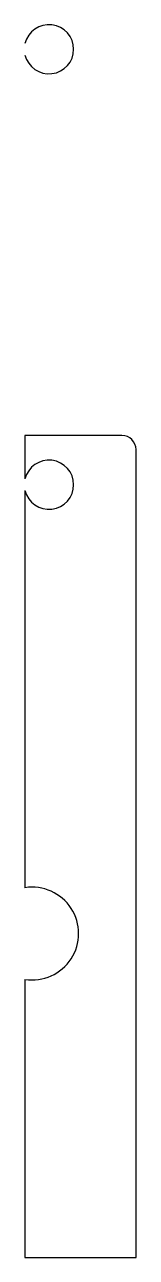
# Model space of a CAD drawing. Header units: millimetres. Extents: x 9 to 16.9, y -15.5 to 72.3.
import ezdxf

# ---------------------------------------------------------------- set-up
doc = ezdxf.new("R2010")
doc.units = ezdxf.units.MM
doc.layers.get('0').update_dxf_attribs({"linetype": 'CONTINUOUS'})

msp = doc.modelspace()

# ---------------------------------------------------------------- linework, layer by layer
for p, q in [((15.87, 43), (9, 43)), ((9, 43), (9, 39.915)), ((16.87, -15.5), (16.87, 42)), ((9, 39.085), (9, 10.812)), ((9, 4.288), (9, -15.5)), ((9, -15.5), (16.87, -15.5))]:
    msp.add_line(p, q)
for centre, radius, start, end in [((10.7, 70.5), 1.75, -166.27087, 166.27087), ((15.87, 42), 1, 0, 90), ((10.7, 39.5), 1.75, -166.27087, 166.27087), ((9.5, 7.55), 3.3, -98.71474, 98.71474)]:
    msp.add_arc(centre, radius, start, end)

doc.saveas('drawing.dxf')
